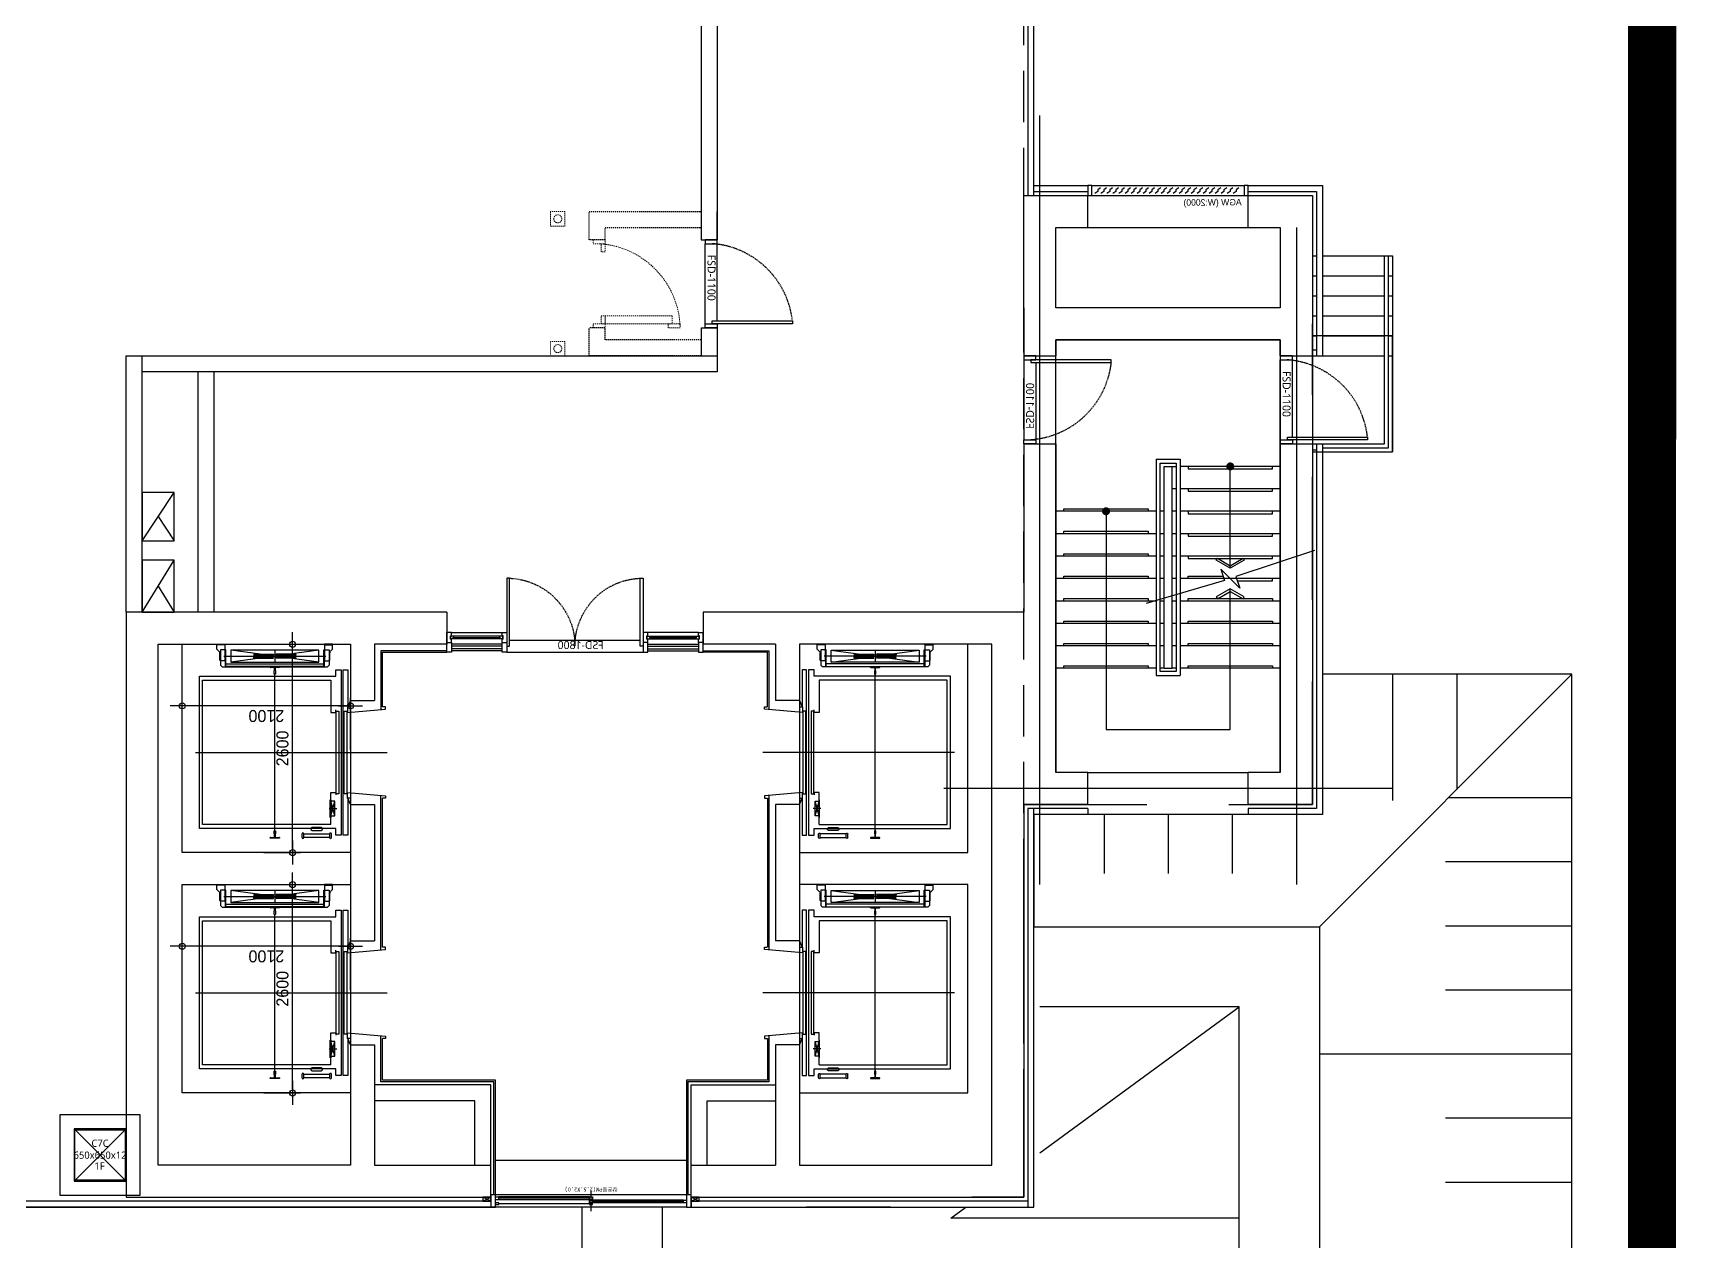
# Model space of a CAD drawing. Header units: millimetres. Extents: x -27104 to 125781, y -3376 to 46996.
# Drawn here: x 59924.4 to 60325.7, y 16978 to 17273.1 of the extents above; entities that cross this region are included whole.
import ezdxf
from ezdxf.enums import TextEntityAlignment as Align

# ---------------------------------------------------------------- set-up
doc = ezdxf.new("R2010")
doc.units = ezdxf.units.MM
doc.header["$LTSCALE"] = 100
doc.header["$MEASUREMENT"] = 0
doc.header["$PDSIZE"] = -10
for name, pattern in [('-HID', [2.5, 1.5, -1]), ('HID', [2.5, 1.5, -1]), ('HIDDEN2', [0.1875, 0.125, -0.0625])]:
    doc.linetypes.add(name, pattern=pattern)
doc.layers.get('0').update_dxf_attribs({"linetype": 'CONTINUOUS'})
doc.layers.get('Defpoints').update_dxf_attribs({"color": 171, "linetype": 'CONTINUOUS'})
doc.layers.add('#프레임 라인', color=189, linetype='CONTINUOUS', plot=False)
for name, color, linetype in [('000사면검토', 252, 'CONTINUOUS'), ('CON', 2, 'CONTINUOUS'), ('DOOR', 4, 'CONTINUOUS'), ('DOOR ELE', 253, 'CONTINUOUS'), ('DOOR(OPEN ELE)', 5, 'CONTINUOUS'), ('ELE9', 9, 'CONTINUOUS'), ('ELEV', 253, 'CONTINUOUS'), ('FIN(패널-200글라스울64k)', 4, 'CONTINUOUS'), ('FIN(패널-T150 방열)', 9, 'CONTINUOUS'), ('STAIR', 4, 'CONTINUOUS'), ('STAIR(ETC)', 8, 'CONTINUOUS'), ('STEEL', 5, 'CONTINUOUS'), ('SYM(STAIR)', 251, 'CONTINUOUS'), ('WIN', 4, 'CONTINUOUS'), ('WIN-ETC', 1, 'CONTINUOUS'), ('WIN-G', 252, 'CONTINUOUS'), ('WIN2', 5, 'CONTINUOUS'), ('계단-논슬립', 252, 'CONTINUOUS'), ('단열패널-방열문(저온공사분)', 251, 'CONTINUOUS')]:
    doc.layers.add(name, color=color, linetype=linetype)
doc.styles.add('CGS', font='cgse', dxfattribs={"bigfont": 'cgs'})
doc.styles.add('TE', font='malgun_0.ttf')
doc.styles.add('나눔바른고딕', font='NanumBarunGothic.ttf')
doc.styles.add('돋움체', font='')
doc.styles.get('돋움체').set_extended_font_data('DotumChe')
doc.dimstyles.new('NDIM 1200', dxfattribs={"dimscale": 75, "dimtxt": 3, "dimasz": 1, "dimexe": 2, "dimexo": 2, "dimgap": 1, "dimtad": 1, "dimdec": 0, "dimdsep": 46, "dimtxsty": 'CGS', "dimblk": 'DOT0', "dimcen": 1, "dimdle": 8, "dimclrd": 256, "dimclre": 256, "dimclrt": 256, "dimadec": 0, "dimazin": 0, "dimtfac": 1, "dimtdec": 0, "dimtix": 1, "dimtmove": 2, "dimatfit": 3, "dimldrblk": 'DOT0', "dimfxl": 1, "dimtolj": 1, "dimtzin": 0, "dimlwd": -1, "dimlwe": -1, "dimarcsym": 0})

# ---------------------------------------------------------------- blocks, each defined once
blk = doc.blocks.new('사면검토-20220706')
at = {"layer": '000사면검토', "linetype": 'Continuous'}
for p, q in [((5000, 6125), (5000, 4550)), ((5800, 6125), (5800, 4688)), ((7237, 4583), (5695, 4583)), ((1400, 4375), (1400, 3638)), ((2200, 4375), (2200, 3638)), ((3000, 4375), (3000, 3638)), ((3800, 4375), (3800, 3638)), ((7237, 3783), (5662, 3783)), ((7237, 2983), (5662, 2983)), ((7237, 2183), (5662, 2183)), ((7237, 1383), (4087, 1383)), ((7237, 583), (5662, 583)), ((7237, -217), (5662, -217)), ((-5113, -525), (-12613, -525)), ((3087, -665), (-513, -665))]:
    blk.add_line(p, q, dxfattribs=at)
for points in [[(8234, -8769), (8236, -5619), (7237, -5618), (7237, 6125), (4125, 6125), (4125, 4375), (525, 4375), (525, 2975), (4087, 2975), (4087, -8766), (8236, -8769)], [(4087, 2975), (7237, 6125)], [(-4113, -10265), (3087, -10265), (3087, 1975), (600, 1975)], [(600, 151), (3087, 1975)], [(-5113, -525), (-5113, -13017)], [(-4113, -525), (-4113, -10260)], [(-513, -665), (-322, -525)]]:
    blk.add_lwpolyline(points, dxfattribs=at)
blk = doc.blocks.new('*U431')
at = {"color": 0, "linetype": 'ByBlock'}
for p, q in [((325, 325), (-325, 325)), ((-325, 325), (-325, -325)), ((-313, 313), (313, 313)), ((-313, -313), (-313, 313)), ((313, 313), (313, -313)), ((325, -325), (325, 325)), ((-325, -325), (325, -325)), ((313, -313), (-313, -313))]:
    blk.add_line(p, q, dxfattribs=at)
at = {"layer": 'Defpoints'}
blk.add_point((0, 0), dxfattribs=at)
blk = doc.blocks.new('C7C-1F')
at = {"layer": '#프레임 라인', "ltscale": 0.1}
blk.add_lwpolyline([(-500, -500), (500, -500), (500, 500), (-500, 500)], close=True, dxfattribs=at)
at = {"layer": 'Defpoints', "ltscale": 10000}
for p, q in [((-325, -325), (325, 325)), ((325, -325), (-325, 325))]:
    blk.add_line(p, q, dxfattribs=at)
at = {"ltscale": 0.1}
blk.add_blockref('*U431', (0, 0), dxfattribs=at)
at = {"layer": 'Defpoints', "style": 'TE'}
for s, p in [('650x650x12', (0, -47)), ('C7C', (0, 102)), ('1F', (-6, -182))]:
    blk.add_text(s, height=90, dxfattribs=at).set_placement(p, align=Align.CENTER)
blk = doc.blocks.new('A$C113b3fc0')
at = {"layer": 'DOOR'}
for points in [[(750, 0), (750, 849), (785, 849), (785, 0)], [(2450, 0), (2450, 849), (2415, 849), (2415, 0)], [(785, 0), (750, 0)], [(2415, 0), (2450, 0)]]:
    blk.add_lwpolyline(points, dxfattribs=at)
at = {"layer": 'DOOR ELE', "ltscale": 0.05}
for points in [[(750, 924), (2450, 924)], [(785, 774), (2415, 774)]]:
    blk.add_lwpolyline(points, dxfattribs=at)
at = {"layer": 'DOOR(OPEN ELE)', "linetype": 'HID', "ltscale": 0.05}
for centre, start, end in [((750, 849), 272.3599, 0), ((2450, 849), 180, 267.6401)]:
    blk.add_arc(centre, 850, start, end, dxfattribs=at)
at = {"layer": 'Defpoints', "style": '나눔바른고딕'}
blk.add_text('FSD-1800', height=100, rotation=180, dxfattribs=at).set_placement((1958, 884))
at = {"color": 8}
for points in [[(0, 804), (0, 679), (750, 679), (750, 804)], [(3200, 804), (3200, 679), (2450, 679), (2450, 804)]]:
    blk.add_wipeout(points, dxfattribs=at).dxf.layer = 'WIN'
at = {"layer": 'WIN'}
for p, q in [((0, 804), (0, 679)), ((60, 679), (0, 679)), ((47, 760), (47, 720)), ((47, 760), (60, 760)), ((47, 720), (60, 720)), ((88, 755), (50, 755)), ((50, 755), (50, 725)), ((88, 725), (50, 725)), ((60, 804), (60, 760)), ((60, 720), (60, 679)), ((60, 679), (690, 679)), ((662, 755), (88, 755)), ((662, 725), (88, 725)), ((700, 755), (662, 755)), ((700, 725), (662, 725)), ((690, 804), (690, 760)), ((703, 760), (690, 760)), ((703, 720), (690, 720)), ((690, 720), (690, 679)), ((690, 679), (750, 679)), ((700, 755), (700, 725)), ((703, 760), (703, 720)), ((750, 679), (750, 804)), ((2450, 679), (2450, 804)), ((2510, 679), (2450, 679)), ((2497, 760), (2497, 720)), ((2497, 760), (2510, 760)), ((2497, 720), (2510, 720)), ((2500, 755), (2500, 725)), ((2500, 755), (2538, 755)), ((2500, 725), (2538, 725)), ((2510, 804), (2510, 760)), ((2510, 720), (2510, 679)), ((3140, 679), (2510, 679)), ((2538, 755), (3112, 755)), ((2538, 725), (3112, 725)), ((3112, 755), (3150, 755)), ((3112, 725), (3150, 725)), ((3140, 804), (3140, 760)), ((3153, 760), (3140, 760)), ((3153, 720), (3140, 720)), ((3140, 720), (3140, 679)), ((3140, 679), (3200, 679)), ((3150, 755), (3150, 725)), ((3153, 760), (3153, 720)), ((3200, 804), (3200, 679))]:
    blk.add_line(p, q, dxfattribs=at)
at = {"layer": 'WIN', "color": 8}
for p, q in [((88, 745), (82, 743)), ((82, 743), (82, 737)), ((88, 735), (82, 737)), ((84, 742), (84, 738)), ((84, 742), (666, 742)), ((84, 738), (666, 738)), ((88, 755), (88, 745)), ((88, 735), (88, 725)), ((662, 755), (662, 745)), ((662, 745), (668, 743)), ((662, 735), (668, 737)), ((662, 735), (662, 725)), ((666, 742), (666, 738)), ((668, 743), (668, 737)), ((2538, 745), (2532, 743)), ((2532, 743), (2532, 737)), ((2538, 735), (2532, 737)), ((3116, 742), (2534, 742)), ((2534, 742), (2534, 738)), ((3116, 738), (2534, 738)), ((2538, 755), (2538, 745)), ((2538, 735), (2538, 725)), ((3112, 755), (3112, 745)), ((3112, 745), (3118, 743)), ((3112, 735), (3118, 737)), ((3112, 735), (3112, 725)), ((3116, 742), (3116, 738)), ((3118, 743), (3118, 737))]:
    blk.add_line(p, q, dxfattribs=at)
for centre, start, end in [((88, 740), 19.4712, 90), ((88, 740), 270, 340.5288), ((662, 740), 90, 160.5288), ((662, 740), 199.4712, 270), ((2538, 740), 19.4712, 90), ((2538, 740), 270, 340.5288), ((3112, 740), 90, 160.5288), ((3112, 740), 199.4712, 270)]:
    blk.add_arc(centre, 6, start, end, dxfattribs=at)
at = {"ltscale": 0.1}
for points in [[(0, 804), (750, 804), (750, 924), (0, 924)], [(3200, 804), (2450, 804), (2450, 924), (3200, 924)]]:
    blk.add_wipeout(points, dxfattribs=at).dxf.layer = 'WIN-G'
at = {"layer": 'WIN', "ltscale": 0.1}
for points in [[(60, 924), (0, 924), (0, 804), (60, 804)], [(750, 924), (690, 924), (690, 804), (750, 804)], [(2450, 924), (2510, 924), (2510, 804), (2450, 804)], [(3140, 924), (3200, 924), (3200, 804), (3140, 804)]]:
    blk.add_lwpolyline(points, close=True, dxfattribs=at)
at = {"layer": 'WIN-G'}
for p, q in [((690, 906), (60, 906)), ((690, 882), (60, 882)), ((690, 846), (60, 846)), ((690, 822), (60, 822)), ((2510, 906), (3140, 906)), ((2510, 882), (3140, 882)), ((2510, 846), (3140, 846)), ((2510, 822), (3140, 822))]:
    blk.add_line(p, q, dxfattribs=at)
blk = doc.blocks.new('DOT0')
blk.add_line((-3, 0), (3, 0))
at = {"color": 6}
blk.add_circle((0, 0), 0.75, dxfattribs=at)
blk = doc.blocks.new('*D359')
at = {"layer": 'Defpoints', "ltscale": 0.4, "transparency": 16777216}
for p, q in [((150, 1516), (150, 1059)), ((2750, 1516), (2750, 1059)), ((200, 1159), (2700, 1159))]:
    blk.add_line(p, q, dxfattribs=at)
at = {"layer": 'Defpoints', "color": 0, "ltscale": 0.4, "transparency": 16777216}
for p in [(150, 1616), (2750, 1616), (2750, 1159)]:
    blk.add_point(p, dxfattribs=at)
at = {"layer": 'Defpoints', "ltscale": 0.4, "transparency": 16777216, "xscale": 50, "yscale": 50, "zscale": 50, "rotation": 180}
blk.add_blockref('DOT0', (150, 1159), dxfattribs=at)
at = {"layer": 'Defpoints', "ltscale": 0.4, "transparency": 16777216, "xscale": 50, "yscale": 50, "zscale": 50}
blk.add_blockref('DOT0', (2750, 1159), dxfattribs=at)
at = {"layer": 'Defpoints', "ltscale": 0.4, "transparency": 16777216, "insert": (1450, 1284), "char_height": 150, "attachment_point": 5, "style": 'CGS'}
blk.add_mtext('\\A1;2600', dxfattribs=at)
blk = doc.blocks.new('*D360')
at = {"layer": 'Defpoints', "ltscale": 0.4, "transparency": 16777216}
for p, q in [((1431, 2535), (2081, 2535)), ((1981, 485), (1981, 2485)), ((1431, 435), (2081, 435))]:
    blk.add_line(p, q, dxfattribs=at)
at = {"layer": 'Defpoints', "color": 0, "ltscale": 0.4, "transparency": 16777216}
for p in [(1331, 2535), (1981, 2535), (1331, 435)]:
    blk.add_point(p, dxfattribs=at)
at = {"layer": 'Defpoints', "ltscale": 0.4, "transparency": 16777216, "xscale": 50, "yscale": 50, "zscale": 50}
for p, rotation in [((1981, 2535), 90), ((1981, 435), 270)]:
    blk.add_blockref('DOT0', p, dxfattribs=dict(at, rotation=rotation))
at = {"layer": 'Defpoints', "ltscale": 0.4, "transparency": 16777216, "insert": (1856, 1485), "char_height": 150, "attachment_point": 5, "rotation": 90, "style": 'CGS'}
blk.add_mtext('\\A1;2100', dxfattribs=at)
blk = doc.blocks.new('A$C3a777027')
at = {"layer": 'WIN', "color": 8}
for p, q in [((100, 125), (0, 175)), ((0, 125), (100, 175)), ((2700, 125), (2600, 175)), ((2600, 125), (2700, 175))]:
    blk.add_line(p, q, dxfattribs=at)
for points in [[(0, 125), (100, 125), (100, 175), (0, 175)], [(2600, 125), (2700, 125), (2700, 175), (2600, 175)]]:
    blk.add_lwpolyline(points, close=True, dxfattribs=at)
at = {"layer": 'WIN', "ltscale": 0.1}
for points in [[(100, 50), (160, 50), (160, 205), (100, 205)], [(160, 142), (160, 177), (195, 177), (195, 142)], [(160, 82), (200, 82), (200, 102), (160, 102)], [(1330, 82), (1370, 82), (1370, 102), (1330, 102)], [(1333, 142), (1333, 177), (1368, 177), (1368, 142)], [(1333, 102), (1333, 137), (1368, 137), (1368, 102)], [(2505, 102), (2505, 137), (2540, 137), (2540, 102)], [(2540, 50), (2600, 50), (2600, 205), (2540, 205)]]:
    blk.add_lwpolyline(points, close=True, dxfattribs=at)
at = {"layer": 'WIN-ETC', "ltscale": 0.1}
blk.add_lwpolyline([(1350, 0), (1350, 255)], dxfattribs=at)
at = {"layer": 'WIN-G', "ltscale": 0.1}
for points in [[(1333, 177), (195, 177)], [(1333, 160), (195, 160)], [(1333, 142), (195, 142)], [(1330, 92), (200, 92)], [(2505, 137), (1368, 137)], [(2505, 120), (1368, 120)], [(2505, 102), (1368, 102)]]:
    blk.add_lwpolyline(points, dxfattribs=at)
at = {"layer": 'WIN2', "ltscale": 0.1}
for points in [[(2540, 205), (160, 205)], [(2540, 50), (160, 50)]]:
    blk.add_lwpolyline(points, dxfattribs=at)
at = {"layer": 'Defpoints', "style": '돋움체'}
blk.add_text('상온용PW(2.5.X2.0)', height=50, rotation=180, dxfattribs=at).set_placement((1352, 309), align=Align.BOTTOM_CENTER)
blk = doc.blocks.new('A$C3FCE25B5')
at = {"layer": 'STAIR'}
for p, q in [((1350, 1300), (1350, 3820)), ((1450, 1300), (1450, 3820)), ((2800, 3820), (1550, 3820)), ((1500, 3540), (1450, 3540)), ((2800, 3540), (1550, 3540)), ((1250, 3260), (0, 3260)), ((1350, 3260), (1300, 3260)), ((1500, 3260), (1450, 3260)), ((2800, 3260), (1550, 3260)), ((1250, 2980), (0, 2980)), ((1350, 2980), (1300, 2980)), ((1500, 2980), (1450, 2980)), ((2800, 2980), (1550, 2980)), ((1250, 2700), (0, 2700)), ((1350, 2700), (1300, 2700)), ((1500, 2700), (1450, 2700)), ((2800, 2700), (1550, 2700)), ((1250, 2420), (0, 2420)), ((1350, 2420), (1300, 2420)), ((1500, 2420), (1450, 2420)), ((2800, 2420), (1550, 2420)), ((1250, 2140), (0, 2140)), ((1350, 2140), (1300, 2140)), ((1500, 2140), (1450, 2140)), ((2800, 2140), (1550, 2140)), ((1250, 1860), (0, 1860)), ((1350, 1860), (1300, 1860)), ((1500, 1860), (1450, 1860)), ((2800, 1860), (1550, 1860)), ((1250, 1580), (0, 1580)), ((1350, 1580), (1300, 1580)), ((1500, 1580), (1450, 1580)), ((2800, 1580), (1550, 1580)), ((1250, 1300), (0, 1300)), ((1350, 1300), (1300, 1300)), ((1500, 1300), (1450, 1300)), ((2800, 1300), (1550, 1300))]:
    blk.add_line(p, q, dxfattribs=at)
for points in [[(1350, 3820), (1500, 3820)], [(1350, 1300), (1450, 1300)]]:
    blk.add_lwpolyline(points, dxfattribs=at)
at = {"layer": 'STAIR(ETC)'}
for p, q in [((1250, 3910), (1250, 1210)), ((1300, 3860), (1500, 3860)), ((1500, 1260), (1300, 1260)), ((1250, 1210), (1550, 1210))]:
    blk.add_line(p, q, dxfattribs=at)
for points in [[(1250, 3910), (1550, 3910), (1550, 1210)], [(1300, 1260), (1300, 3860)], [(1500, 3860), (1500, 1260)]]:
    blk.add_lwpolyline(points, dxfattribs=at)
at = {"layer": 'SYM(STAIR)', "const_width": 50}
for points in [[(2200, 3820, 1), (2150, 3820, 1)], [(650, 3260, 1), (600, 3260, 1)]]:
    blk.add_lwpolyline(points, format="xyb", close=True, dxfattribs=at)
at = {"layer": 'SYM(STAIR)'}
for points in [[(2175, 2548), (2175, 3820)], [(625, 3260), (625, 535), (2175, 535), (2175, 2292)], [(3225, 2769), (2246, 2444), (2293, 2301), (2057, 2539), (2104, 2396), (1125, 2110)]]:
    blk.add_lwpolyline(points, dxfattribs=at)
for points in [[(2000, 2649), (2014, 2674), (2175, 2581), (2336, 2674), (2350, 2649), (2175, 2548)], [(2000, 2191), (2014, 2166), (2175, 2259), (2336, 2166), (2350, 2191), (2175, 2292)]]:
    blk.add_lwpolyline(points, close=True, dxfattribs=at)
at = {"layer": '계단-논슬립'}
for points in [[(1650, 3820), (1650, 3790), (2700, 3790), (2700, 3820)], [(1650, 3540), (1650, 3510), (2700, 3510), (2700, 3540)], [(100, 3260), (100, 3290), (1150, 3290), (1150, 3260)], [(1650, 3260), (1650, 3230), (2700, 3230), (2700, 3260)], [(100, 2980), (100, 3010), (1150, 3010), (1150, 2980)], [(1650, 2980), (1650, 2950), (2700, 2950), (2700, 2980)], [(100, 2700), (100, 2730), (1150, 2730), (1150, 2700)], [(1650, 2700), (1650, 2670), (2700, 2670), (2700, 2700)], [(100, 2420), (100, 2450), (1150, 2450), (1150, 2420)], [(1650, 2420), (1650, 2450), (2086, 2450)], [(2264, 2390), (2700, 2390), (2700, 2420)], [(100, 2140), (100, 2170), (1150, 2170), (1150, 2140)], [(1650, 2140), (1650, 2170), (2700, 2170), (2700, 2140)], [(100, 1860), (100, 1890), (1150, 1890), (1150, 1860)], [(1650, 1860), (1650, 1890), (2700, 1890), (2700, 1860)], [(100, 1580), (100, 1610), (1150, 1610), (1150, 1580)], [(1650, 1580), (1650, 1610), (2700, 1610), (2700, 1580)], [(100, 1300), (100, 1330), (1150, 1330), (1150, 1300)], [(1650, 1300), (1650, 1330), (2700, 1330), (2700, 1300)]]:
    blk.add_lwpolyline(points, dxfattribs=at)
blk = doc.blocks.new('A$C48EA7C17')
at = {"layer": 'DOOR'}
for points in [[(965, 1088), (1000, 1088), (1000, 88), (965, 88)], [(-50, 0), (0, 0), (0, 150), (-50, 150)], [(1050, 0), (1000, 0), (1000, 150), (1050, 150)]]:
    blk.add_lwpolyline(points, close=True, dxfattribs=at)
at = {"layer": 'DOOR ELE', "ltscale": 0.1}
for points in [[(965, 150), (0, 150)], [(1000, 0), (0, 0)]]:
    blk.add_lwpolyline(points, dxfattribs=at)
at = {"layer": 'DOOR(OPEN ELE)', "linetype": 'HID', "ltscale": 0.05}
blk.add_arc((1084, 7), 1087, 96.2785, 175.7623, dxfattribs=at)
at = {"layer": 'Defpoints', "style": '나눔바른고딕'}
blk.add_text('FSD-1100', height=100, dxfattribs=at).set_placement((139, 28))
blk = doc.blocks.new('A$C236D454C')
at = {"layer": 'FIN(패널-200글라스울64k)', "ltscale": 1000}
for points in [[(0, 1112), (350, 1112)], [(350, 1112), (350, 912)], [(1450, 1112), (1450, 912)], [(1450, 1112), (1800, 1112)], [(350, 912), (0, 912)], [(1450, 912), (1800, 912)]]:
    blk.add_lwpolyline(points, dxfattribs=at)
at = {"layer": 'FIN(패널-T150 방열)', "linetype": '-HID', "ltscale": 0.1}
for points in [[(350, 2512), (0, 2512), (0, 1112)], [(350, 2312), (350, 2512)], [(1800, 1112), (1800, 2512), (1450, 2512)], [(1450, 2312), (1450, 2512)], [(350, 2312), (200, 2312), (200, 1112)], [(1600, 1112), (1600, 2312), (1450, 2312)]]:
    blk.add_lwpolyline(points, dxfattribs=at)
at = {"layer": 'STEEL', "linetype": '-HID', "lineweight": 0, "ltscale": 0.1}
for p, q in [((0, 2992), (180, 2992)), ((0, 2812), (0, 2992)), ((180, 2992), (180, 2812)), ((1620, 2992), (1800, 2992)), ((1620, 2812), (1620, 2992)), ((1800, 2992), (1800, 2812)), ((180, 2812), (0, 2812)), ((1800, 2812), (1620, 2812))]:
    blk.add_line(p, q, dxfattribs=at)
for centre in [(90, 2902), (1710, 2902)]:
    blk.add_circle(centre, 50, dxfattribs=at)
at = {"layer": '단열패널-방열문(저온공사분)', "linetype": '-HID', "lineweight": 0, "ltscale": 0.1}
for points in [[(350, 2462), (400, 2462), (400, 2312), (350, 2312)], [(1450, 2462), (1400, 2462), (1400, 2312), (1450, 2312)], [(500, 2312), (500, 2362), (400, 2362), (400, 2312)], [(1400, 2312), (1400, 2362), (1300, 2362), (1300, 2312)], [(1300, 1475), (1400, 1475), (1400, 2312), (1300, 2312)], [(1450, 1375), (1450, 1525), (1400, 1525), (1400, 1375)]]:
    blk.add_lwpolyline(points, close=True, dxfattribs=at)
blk.add_arc((1474, 2451), 1076, 184.0279, 268.0719, dxfattribs=at)
at = {"ltscale": 0.1, "xscale": -1, "rotation": 180}
blk.add_blockref('A$C48EA7C17', (400, 1062), dxfattribs=at)
blk = doc.blocks.new('FDKGLMFGKFGHFGH')
at = {"layer": 'WIN'}
for points in [[(36447933, 599859), (36447983, 599859), (36447983, 599734), (36447933, 599734)], [(36449883, 599859), (36449933, 599859), (36449933, 599734), (36449883, 599734)]]:
    blk.add_lwpolyline(points, close=True, dxfattribs=at)
at = {"layer": 'WIN-G'}
for points in [[(36448051, 599831), (36448086, 599805), (36448086, 599785), (36448121, 599760)], [(36448126, 599831), (36448161, 599805), (36448161, 599785), (36448196, 599760)], [(36448201, 599831), (36448236, 599805), (36448236, 599785), (36448271, 599760)], [(36448276, 599831), (36448311, 599805), (36448311, 599785), (36448346, 599760)], [(36448351, 599831), (36448386, 599805), (36448386, 599785), (36448421, 599760)], [(36448426, 599831), (36448461, 599805), (36448461, 599785), (36448496, 599760)], [(36448501, 599831), (36448536, 599805), (36448536, 599785), (36448571, 599760)], [(36448576, 599831), (36448611, 599805), (36448611, 599785), (36448646, 599760)], [(36448651, 599831), (36448686, 599805), (36448686, 599785), (36448721, 599760)], [(36448726, 599831), (36448761, 599805), (36448761, 599785), (36448796, 599760)], [(36448801, 599831), (36448836, 599805), (36448836, 599785), (36448871, 599760)], [(36448876, 599831), (36448911, 599805), (36448911, 599785), (36448946, 599760)], [(36448951, 599831), (36448986, 599805), (36448986, 599785), (36449021, 599760)], [(36449026, 599831), (36449061, 599805), (36449061, 599785), (36449096, 599760)], [(36449101, 599831), (36449136, 599805), (36449136, 599785), (36449171, 599760)], [(36449176, 599831), (36449211, 599805), (36449211, 599785), (36449246, 599760)], [(36449251, 599831), (36449286, 599805), (36449286, 599785), (36449321, 599760)], [(36449326, 599831), (36449361, 599805), (36449361, 599785), (36449396, 599760)], [(36449401, 599831), (36449436, 599805), (36449436, 599785), (36449471, 599760)], [(36449476, 599831), (36449511, 599805), (36449511, 599785), (36449546, 599760)], [(36449551, 599831), (36449586, 599805), (36449586, 599785), (36449621, 599760)], [(36449626, 599831), (36449661, 599805), (36449661, 599785), (36449696, 599760)], [(36449701, 599831), (36449736, 599805), (36449736, 599785), (36449771, 599760)], [(36449776, 599831), (36449811, 599805), (36449811, 599785), (36449846, 599760)]]:
    blk.add_lwpolyline(points, dxfattribs=at)
at = {"layer": 'WIN2'}
for p, q in [((36449883, 599859), (36447983, 599859)), ((36449883, 599734), (36447983, 599734))]:
    blk.add_line(p, q, dxfattribs=at)
at = {"layer": 'Defpoints', "style": 'CGS'}
blk.add_text('AGW (W:2000)', height=80, rotation=359.6383, dxfattribs=at).set_placement((36448016, 599613))
blk = doc.blocks.new('A$C5d30824a')
at = {"layer": 'CON', "ltscale": 0.1}
for p, q in [((750, 435.4), (750, 135.4)), ((2050, 435.4), (2050, 135.4))]:
    blk.add_line(p, q, dxfattribs=at)
at = {"layer": 'Defpoints', "ltscale": 0.1}
blk.add_lwpolyline([(2750, 435.4), (150, 435.4), (150, 2535.4), (2750, 2535.4)], close=True, dxfattribs=at)
at = {"layer": 'ELEV'}
for p, q in [((450, 620.4), (450, 2320.4)), ((450, 2320.4), (2350, 2320.4)), ((500, 680.4), (500, 2280.4)), ((500, 2280.4), (2300, 2280.4)), ((1400, 2370.4), (1400, -20)), ((2300, 2280.4), (2300, 680.4)), ((2350, 2320.4), (2350, 620.4)), ((2488, 2057.4), (2468, 2037.4)), ((2679, 2057.4), (2488, 2057.4)), ((2545, 2057.4), (2550, 2065.4)), ((2545, 2057.4), (2545, 2057.4)), ((2545, 2002.4), (2545, 2057.4)), ((2550, 2065.4), (2642.2, 2065.4)), ((2655.7, 2070.7), (2663, 2077.4)), ((2663, 2077.4), (2690, 2102.4)), ((2679, 1992.4), (2679, 2057.4)), ((2690, 2102.4), (2750, 2102.4)), ((2755, 2072.4), (2739, 2072.4)), ((2744, 2002.4), (2744, 2102.4)), ((2750, 2102.4), (2750, 2002.4)), ((2468, 2037.4), (2468, 723.4)), ((2679, 1998.4), (2468, 1998.4)), ((2468, 1992.4), (2679, 1992.4)), ((2474, 768.4), (2474, 1992.4)), ((2505, 1992.4), (2505, 768.4)), ((2678, 830.4), (2528, 1930.4)), ((2678, 1930.4), (2528, 1930.4)), ((2528, 1930.4), (2528, 830.4)), ((2528, 830.4), (2678, 1930.4)), ((2675.4, 2002.4), (2545, 2002.4)), ((2603, 2016.4), (2603, 744.4)), ((2750, 2002.4), (2675.4, 2002.4)), ((2678, 830.4), (2678, 1930.4)), ((2755, 2037.4), (2739, 2037.4)), ((2578, 1642.9), (2578, 1397.9)), ((2578, 1642.9), (2581.5, 1642.9)), ((2578, 1642.9), (2581.5, 1642.9)), ((2578, 1642.9), (2581.5, 1642.9)), ((2578, 1642.9), (2581.5, 1642.9)), ((2581.5, 1642.9), (2581.5, 1397.9)), ((2581.5, 1642.9), (2582, 1639.9)), ((2581.5, 1642.9), (2582, 1639.9)), ((2624.5, 1642.9), (2624, 1639.9)), ((2624.5, 1642.9), (2624, 1639.9)), ((2628, 1642.9), (2624.5, 1642.9)), ((2628, 1642.9), (2624.5, 1642.9)), ((2624.5, 1642.9), (2624.5, 1397.9)), ((2628, 1642.9), (2624.5, 1642.9)), ((2628, 1642.9), (2624.5, 1642.9)), ((2628, 1642.9), (2628, 1397.9)), ((332, 1323.4), (332, 1437.4)), ((332, 1437.4), (337.2, 1437.4)), ((2462.8, 1437.4), (2468, 1437.4)), ((2468, 1437.4), (2468, 1323.4)), ((2588, 1640.4), (2591, 1640.4)), ((2588, 1640.4), (2591, 1640.4)), ((2588, 1640.4), (2588, 1400.4)), ((2588, 1640.4), (2594, 1640.4)), ((2588, 1640.4), (2594, 1640.4)), ((2594, 1640.4), (2594, 1400.4)), ((2600, 1640.4), (2600, 1400.4)), ((2606, 1640.4), (2600, 1640.4)), ((2606, 1640.4), (2600, 1640.4)), ((2606, 1640.4), (2603, 1640.4)), ((2606, 1640.4), (2603, 1640.4)), ((2606, 1640.4), (2606, 1400.4)), ((2618, 1640.4), (2612, 1640.4)), ((2612, 1640.4), (2612, 1400.4)), ((2612, 1640.4), (2612, 1400.4)), ((2618, 1640.4), (2615, 1640.4)), ((2618, 1640.4), (2618, 1400.4)), ((337.2, 1323.4), (332, 1323.4)), ((340.2, 1434.6), (342.7, 1389.9)), ((342.7, 1371), (340.2, 1326.3)), ((347.7, 1385.2), (379.8, 1385.2)), ((379.8, 1375.7), (347.7, 1375.7)), ((383, 1388.4), (383, 1388.4)), ((383, 1388.4), (420, 1388.4)), ((420, 1372.4), (383, 1372.4)), ((383, 1372.4), (383, 1372.4)), ((390.9, 1380.4), (2379.7, 1380.4)), ((420, 1388.4), (421, 1387.4)), ((421, 1373.4), (420, 1372.4)), ((421, 1387.4), (421, 1373.4)), ((2379, 1387.4), (2380, 1388.4)), ((2379, 1373.4), (2379, 1387.4)), ((2380, 1372.4), (2379, 1373.4)), ((2380, 1388.4), (2417, 1388.4)), ((2417, 1372.4), (2380, 1372.4)), ((2417, 1388.4), (2417, 1388.4)), ((2417, 1372.4), (2417, 1372.4)), ((2420.3, 1385.2), (2452.3, 1385.2)), ((2452.3, 1375.7), (2420.3, 1375.7)), ((2457.3, 1389.9), (2459.8, 1434.6)), ((2459.8, 1326.3), (2457.3, 1371)), ((2468, 1323.4), (2462.8, 1323.4)), ((2678.3, 1380.4), (2527.7, 1380.4)), ((2578, 1397.9), (2581.5, 1397.9)), ((2578, 1397.9), (2581.5, 1397.9)), ((2578, 1117.3), (2578, 1362.3)), ((2578, 1362.3), (2581.5, 1362.3)), ((2578, 1362.3), (2581.5, 1362.3)), ((2581.5, 1397.9), (2582, 1401)), ((2581.5, 1117.3), (2581.5, 1362.3)), ((2581.5, 1362.3), (2582, 1359.2)), ((2588, 1400.4), (2594, 1400.4)), ((2588, 1400.4), (2594, 1400.4)), ((2588, 1359.8), (2594, 1359.8)), ((2588, 1359.8), (2594, 1359.8)), ((2588, 1119.8), (2588, 1359.8)), ((2594, 1119.8), (2594, 1359.8)), ((2606, 1400.4), (2600, 1400.4)), ((2600, 1119.8), (2600, 1359.8)), ((2606, 1359.8), (2600, 1359.8)), ((2606, 1119.8), (2606, 1359.8)), ((2618, 1400.4), (2612, 1400.4)), ((2618, 1359.8), (2612, 1359.8)), ((2612, 1119.8), (2612, 1359.8)), ((2612, 1119.8), (2612, 1359.8)), ((2618, 1119.8), (2618, 1359.8)), ((2624.5, 1397.9), (2624, 1401)), ((2624.5, 1362.3), (2624, 1359.2)), ((2628, 1397.9), (2624.5, 1397.9)), ((2628, 1397.9), (2624.5, 1397.9)), ((2624.5, 1117.3), (2624.5, 1362.3)), ((2628, 1362.3), (2624.5, 1362.3)), ((2628, 1362.3), (2624.5, 1362.3)), ((2628, 1117.3), (2628, 1362.3)), ((337.5, 1040.6), (382.5, 1040.6)), ((2578, 1117.3), (2581.5, 1117.3)), ((2578, 1117.3), (2581.5, 1117.3)), ((2578, 1117.3), (2581.5, 1117.3)), ((2578, 1117.3), (2581.5, 1117.3)), ((2581.5, 1117.3), (2582, 1120.3)), ((2581.5, 1117.3), (2582, 1120.3)), ((2588, 1119.8), (2591, 1119.8)), ((2588, 1119.8), (2591, 1119.8)), ((2588, 1119.8), (2594, 1119.8)), ((2588, 1119.8), (2594, 1119.8)), ((2606, 1119.8), (2600, 1119.8)), ((2606, 1119.8), (2600, 1119.8)), ((2606, 1119.8), (2603, 1119.8)), ((2606, 1119.8), (2603, 1119.8)), ((2618, 1119.8), (2612, 1119.8)), ((2618, 1119.8), (2615, 1119.8)), ((2624.5, 1117.3), (2624, 1120.3)), ((2624.5, 1117.3), (2624, 1120.3)), ((2628, 1117.3), (2624.5, 1117.3)), ((2628, 1117.3), (2624.5, 1117.3)), ((2628, 1117.3), (2624.5, 1117.3)), ((2628, 1117.3), (2624.5, 1117.3)), ((337.5, 694.9), (337.5, 1019.9)), ((337.5, 1019.9), (382.5, 1019.9)), ((337.5, 1019.9), (337.5, 1017.9)), ((382.5, 1019.9), (382.5, 694.9)), ((382.5, 1019.9), (382.5, 1017.9)), ((382.5, 1019.9), (382.5, 1017.9)), ((427.5, 914.6), (427.5, 800.3)), ((461.8, 800.3), (461.8, 914.6)), ((2528, 830.4), (2678, 830.4)), ((337.5, 694.9), (337.5, 696.9)), ((337.5, 694.9), (382.5, 694.9)), ((337.5, 674.2), (382.5, 674.2)), ((368, 550.4), (368, 620.4)), ((368, 620.4), (450, 620.4)), ((382.5, 694.9), (382.5, 696.9)), ((382.5, 694.9), (382.5, 696.9)), ((500, 680.4), (900, 680.4)), ((590, 687.6), (810, 687.6)), ((590, 680.4), (590, 687.6)), ((810, 680.4), (590, 680.4)), ((610, 630.4), (790, 680.4)), ((610, 680.4), (790, 630.4)), ((790, 680.4), (610, 680.4)), ((610, 680.4), (610, 630.4)), ((610, 630.4), (790, 630.4)), ((700, 703.6), (700, 607.3)), ((790, 630.4), (790, 680.4)), ((810, 687.6), (810, 680.4)), ((900, 620.4), (870, 620.4)), ((885, 615.4), (1915, 615.4)), ((885, 580.4), (885, 615.4)), ((900, 680.4), (900, 620.4)), ((2300, 680.4), (1900, 680.4)), ((1900, 680.4), (1900, 620.4)), ((1900, 620.4), (1930, 620.4)), ((1915, 615.4), (1915, 580.4)), ((2350, 620.4), (2432, 620.4)), ((2432, 620.4), (2432, 550.4)), ((2468, 768.4), (2679, 768.4)), ((2679, 762.4), (2468, 762.4)), ((2488, 703.4), (2468, 723.4)), ((2679, 703.4), (2488, 703.4)), ((2675.4, 758.4), (2545, 758.4)), ((2545, 758.4), (2545, 703.4)), ((2545, 703.4), (2545, 703.4)), ((2545, 703.4), (2550, 695.4)), ((2550, 695.4), (2642.2, 695.4)), ((2655.7, 690.1), (2663, 683.4)), ((2663, 683.4), (2690, 658.4)), ((2750, 758.4), (2675.4, 758.4)), ((2679, 768.4), (2679, 703.4)), ((2690, 658.4), (2750, 658.4)), ((2755, 723.4), (2739, 723.4)), ((2755, 688.4), (2739, 688.4)), ((2744, 758.4), (2744, 658.4)), ((2750, 658.4), (2750, 758.4)), ((2432, 550.4), (368, 550.4)), ((368, 470.4), (368, 525.4)), ((368, 525.4), (2432, 525.4)), ((830, 470.4), (368, 470.4)), ((750, 435.4), (830, 470.4)), ((1915, 580.4), (885, 580.4)), ((885, 515.4), (1915, 515.4)), ((885, 480.4), (885, 515.4)), ((1915, 480.4), (885, 480.4)), ((1915, 515.4), (1915, 480.4)), ((2432, 470.4), (1970, 470.4)), ((2050, 435.4), (1970, 470.4)), ((2432, 525.4), (2432, 470.4))]:
    blk.add_line(p, q, dxfattribs=at)
for centre, radius, start, end in [((2642.2, 2085.4), 20, 270, 312.76883), ((337.2, 1434.4), 3, 3.2861, 90), ((2462.8, 1434.4), 3, 90, 176.7139), ((2585, 1640.4), 3, 190.23668, 0), ((2585, 1640.4), 3, 190.23668, 0), ((2597, 1640.4), 3, 180, 0), ((2597, 1640.4), 3, 180, 0), ((2609, 1640.4), 3, 180, 0), ((2609, 1640.4), 3, 180, 0), ((2621, 1640.4), 3, 180, 349.76332), ((2621, 1640.4), 3, 180, 349.76332), ((337.2, 1326.4), 3, 270, 356.7139), ((347.7, 1390.2), 5, 183.2861, 270), ((347.7, 1370.7), 5, 90, 176.7139), ((379.8, 1388.4), 3.25, 270, 0), ((379.8, 1372.4), 3.25, 0, 90), ((2420.3, 1388.4), 3.25, 180, 270), ((2420.3, 1372.4), 3.25, 90, 180), ((2452.3, 1390.2), 5, 270, 356.7139), ((2452.3, 1370.7), 5, 3.2861, 90), ((2462.8, 1326.4), 3, 183.2861, 270), ((2585, 1400.4), 3, 0, 169.76332), ((2585, 1359.8), 3, 190.23668, 0), ((2597, 1400.4), 3, 0, 180), ((2597, 1359.8), 3, 180, 0), ((2609, 1400.4), 3, 0, 180), ((2609, 1359.8), 3, 180, 0), ((2621, 1400.4), 3, 10.23668, 180), ((2621, 1359.8), 3, 180, 349.76332), ((337.5, 1029.3), 11.3, 90, 270), ((382.5, 1029.3), 11.3, 270, 90), ((2585, 1119.8), 3, 0, 169.76332), ((2585, 1119.8), 3, 0, 169.76332), ((2597, 1119.8), 3, 0, 180), ((2597, 1119.8), 3, 0, 180), ((2609, 1119.8), 3, 0, 180), ((2609, 1119.8), 3, 0, 180), ((2621, 1119.8), 3, 10.23668, 180), ((2621, 1119.8), 3, 10.23668, 180), ((444.7, 914.6), 17.1, 0, 180), ((337.5, 685.6), 11.3, 90, 270), ((382.5, 685.6), 11.3, 270, 90), ((444.7, 800.3), 17.1, 180, 0), ((2642.2, 675.4), 20, 47.23117, 90)]:
    blk.add_arc(centre, radius, start, end, dxfattribs=at)
at = {"layer": 'STEEL', "ltscale": 5}
for p, q in [((830, 435.4), (830, 474.4)), ((830, 474.4), (900, 474.4)), ((900, 474.4), (860, -1.6)), ((1970, 474.4), (1900, 474.4)), ((1900, 474.4), (1940, -1.6)), ((1970, 435.4), (1970, 474.4)), ((830, -1.6), (830, 35.4)), ((1970, -1.6), (1970, 35.4)), ((860, -1.6), (830, -1.6)), ((1940, -1.6), (1970, -1.6))]:
    blk.add_line(p, q, dxfattribs=at)
at = {"layer": 'Defpoints', "ltscale": 0.4}
dim = blk.add_linear_dim(base=(1980.7, 2535.4), p1=(1330.7, 435.4), p2=(1330.7, 2535.4), angle=90, dimstyle='NDIM 1200', override={"dimscale": 50, "dimclrd": 256, "dimclre": 256, "dimclrt": 256}, dxfattribs=at)
dim.commit()
dim.dimension.update_dxf_attribs({"geometry": '*D360', "text_midpoint": (1855.7, 1485.4)})
dim = blk.add_linear_dim(base=(2750, 1158.8), p1=(150, 1616), p2=(2750, 1616), dimstyle='NDIM 1200', override={"dimscale": 50, "dimclrd": 256, "dimclre": 256, "dimclrt": 256}, dxfattribs=at)
dim.commit()
dim.dimension.update_dxf_attribs({"geometry": '*D359', "text_midpoint": (1450, 1283.8)})
blk = doc.blocks.new('ggtyu')
at = {"layer": 'ELE9', "color": 253, "ltscale": 0.1}
for p, q in [((59980.71, 17228.88), (59980.71, 17389.31)), ((60043.32, 17389.31), (60043.32, 17228.88)), ((59761.6, 17312.87), (59769.42, 17324.61)), ((59765.51, 17318.74), (59769.42, 17312.87)), ((59761.6, 17295.4), (59769.42, 17308.12)), ((59765.51, 17301.76), (59769.42, 17295.4)), ((59765.51, 17287.57), (59812.46, 17287.57)), ((59812.46, 17287.57), (59812.46, 17273.88)), ((59818.33, 17287.57), (59818.33, 17273.88)), ((59916.15, 17287.57), (59916.15, 17273.88)), ((59968.98, 17287.57), (59922.02, 17287.57)), ((59922.02, 17287.57), (59922.02, 17273.88)), ((60066.79, 17252.36), (59957.24, 17252.36)), ((59818.33, 17189.76), (59818.33, 17160.41)), ((59757.69, 17169.21), (59757.69, 17152.58)), ((59818.33, 17160.41), (59846.7, 17160.41)), ((59895.61, 17160.41), (59916.15, 17160.41))]:
    blk.add_line(p, q, dxfattribs=at)
at = {"layer": 'ELE9', "color": 253, "ltscale": 1000}
for p, q in [((59992.45, 17256.27), (59984.63, 17256.27)), ((60039.4, 17256.27), (60031.58, 17256.27))]:
    blk.add_line(p, q, dxfattribs=at)
at = {"layer": 'ELE9', "color": 253, "linetype": 'Continuous'}
blk.add_line((59944.24, 17150.14), (59923.7, 17150.14), dxfattribs=at)
at = {"layer": 'ELE9', "color": 253, "linetype": 'HIDDEN2'}
blk.add_lwpolyline([(59895.61, 17152.58), (59976.8, 17152.58), (59976.8, 19225.37)], dxfattribs=at)
at = {"layer": 'ELE9', "color": 253, "ltscale": 0.1}
for points in [[(59977.78, 18832.14), (59977.78, 17397.13)], [(59979.25, 17397.13), (59979.25, 18832.14)], [(59898.06, 18601.28), (59898.06, 17386.37)], [(59901.97, 18601.28), (59901.97, 17386.37)], [(59980.71, 17389.31), (59980.71, 17416.7)], [(59976.8, 17369.74), (59976.8, 17397.13), (59992.45, 17397.13)], [(59979.25, 17399.58), (59992.45, 17399.58)], [(59979.25, 17398.11), (59992.45, 17398.11)], [(59992.45, 17389.31), (59992.45, 17397.13)], [(60026.69, 17397.13), (60047.23, 17397.13), (60047.23, 17358)], [(60031.58, 17399.58), (60049.68, 17399.58), (60049.68, 17358)], [(60031.58, 17398.11), (60048.21, 17398.11), (60048.21, 17358)], [(60031.58, 17389.31), (60031.58, 17397.13)], [(59984.63, 17369.74), (59984.63, 17389.31), (59992.45, 17389.31)], [(59992.45, 17389.31), (60031.58, 17389.31)], [(60031.58, 17389.31), (60039.4, 17389.31)], [(60039.4, 17389.31), (60039.4, 17369.74)], [(60047.23, 17382.46), (60048.21, 17382.46)], [(60049.68, 17382.46), (60066.79, 17382.46)], [(60049.68, 17335.51), (60065.82, 17335.51), (60065.82, 17382.46)], [(60049.68, 17336.48), (60064.84, 17336.48), (60064.84, 17382.46)], [(60066.79, 17382.46), (60066.79, 17334.53)], [(60047.23, 17377.57), (60048.21, 17377.57)], [(60049.68, 17377.57), (60064.84, 17377.57)], [(60065.82, 17377.57), (60066.79, 17377.57)], [(60047.23, 17372.68), (60048.21, 17372.68)], [(60049.68, 17372.68), (60064.84, 17372.68)], [(60065.82, 17372.68), (60066.79, 17372.68)], [(60047.23, 17367.79), (60048.21, 17367.79)], [(60049.68, 17367.79), (60064.84, 17367.79)], [(60065.82, 17367.79), (60066.79, 17367.79)], [(60047.23, 17362.9), (60048.21, 17362.9)], [(60047.23, 17334.53), (60066.79, 17334.53), (60066.79, 17362.9), (60047.23, 17362.9)], [(60049.68, 17362.9), (60064.84, 17362.9)], [(60065.82, 17362.9), (60066.79, 17362.9)], [(59757.69, 17295.4), (59757.69, 17358)], [(59757.69, 17358), (59901.97, 17358), (59901.97, 17354.09), (59761.6, 17354.09)], [(59761.6, 17295.4), (59761.6, 17358)], [(59976.8, 17358), (59984.63, 17358)], [(60039.4, 17358), (60047.23, 17358)], [(60047.23, 17359.47), (60048.21, 17359.47)], [(60047.23, 17358), (60049.68, 17358)], [(60047.23, 17358), (60047.23, 17336.48)], [(60047.23, 17358), (60064.84, 17358)], [(60065.82, 17358), (60066.79, 17358)], [(59775.29, 17295.4), (59775.29, 17354.09)], [(59779.21, 17295.4), (59779.21, 17354.09)], [(59976.8, 17336.48), (59984.63, 17336.48)], [(60048.21, 17336.48), (60048.21, 17247.47), (60031.58, 17247.47)], [(60049.68, 17336.48), (60049.68, 17246), (60031.58, 17246)], [(60047.23, 17336.48), (60047.23, 17248.45), (60031.58, 17248.45)], [(60039.4, 17336.48), (60047.23, 17336.48)], [(60047.23, 17336.48), (60049.68, 17336.48)], [(60047.23, 17335.02), (60048.21, 17335.02)], [(60047.23, 17334.53), (60048.21, 17334.53)], [(60049.68, 17334.53), (60066.79, 17334.53)], [(59812.46, 17160.41), (59765.51, 17160.41), (59765.51, 17287.57)], [(59922.02, 17160.41), (59968.98, 17160.41), (59968.98, 17287.57)], [(59992.45, 17248.45), (59992.45, 17256.27)], [(59992.45, 17256.27), (60031.58, 17256.27)], [(60031.58, 17248.45), (60031.58, 17256.27)], [(59812.46, 17248.45), (59812.46, 17215.19)], [(59818.33, 17248.45), (59818.33, 17215.19)], [(59819.9, 17212.94), (59819.9, 17250.69)], [(59820.29, 17213.62), (59820.29, 17250.01)], [(59914.2, 17250.01), (59914.2, 17213.62)], [(59914.59, 17250.69), (59914.59, 17212.94)], [(59916.15, 17248.45), (59916.15, 17215.19)], [(59922.02, 17248.45), (59922.02, 17215.19)], [(59992.45, 17248.45), (59976.8, 17248.45), (59976.8, 17152.58), (59964.08, 17152.58)], [(59977.78, 17247.47), (59977.78, 17150.14)], [(59992.45, 17247.47), (59977.78, 17247.47)], [(59979.25, 17150.14), (59979.25, 17247.47)], [(59992.45, 17246), (59979.25, 17246)], [(59992.45, 17247.47), (59992.45, 17246)], [(60031.58, 17247.47), (60031.58, 17246)], [(59812.46, 17189.76), (59812.46, 17160.41)], [(59847.48, 17153.17), (59847.48, 17180.76), (59819.9, 17180.76), (59819.9, 17192)], [(59847.88, 17153.17), (59847.88, 17181.15), (59820.29, 17181.15), (59820.29, 17191.32)], [(59914.2, 17191.32), (59914.2, 17181.15), (59894.44, 17181.15), (59894.44, 17153.17)], [(59914.59, 17192), (59914.59, 17180.76), (59894.83, 17180.76), (59894.83, 17153.17)], [(59916.15, 17189.76), (59916.15, 17160.41)], [(59922.02, 17189.76), (59922.02, 17160.41)], [(59846.7, 17160.41), (59846.7, 17179.97), (59818.33, 17179.97)], [(59895.61, 17160.41), (59895.61, 17179.97), (59916.15, 17179.97)], [(59842.79, 17160.41), (59842.79, 17176.06), (59818.33, 17176.06)], [(59899.52, 17160.41), (59899.52, 17176.06), (59916.15, 17176.06)], [(59847.88, 17161.58), (59894.44, 17161.58)], [(56509.61, 17150.14), (59846.7, 17150.14)], [(59846.7, 17151.61), (56511.08, 17151.61)], [(59761.6, 17150.14), (59846.7, 17150.14)], [(59846.7, 17151.61), (59846.7, 17150.14)], [(59895.61, 17151.61), (59895.61, 17150.14)], [(59977.78, 17151.61), (59895.61, 17151.61)], [(59895.61, 17150.14), (59979.25, 17150.14)]]:
    blk.add_lwpolyline(points, dxfattribs=at)
at = {"layer": 'ELE9', "color": 253, "ltscale": 1000}
for points in [[(59976.8, 17369.74), (59976.8, 17358)], [(60039.4, 17369.74), (59984.63, 17369.74)], [(60039.4, 17358), (60039.4, 17361.92), (59984.63, 17361.92), (59984.63, 17358)], [(59984.63, 17336.48), (59984.63, 17256.27)], [(60039.4, 17256.27), (60039.4, 17336.48)], [(60039.4, 17256.27), (60039.4, 17336.48)], [(59757.69, 17295.4), (59757.69, 17169.21)], [(59846.7, 17152.58), (59846.7, 17160.41)], [(59895.61, 17152.58), (59895.61, 17160.41)], [(59757.69, 17152.58), (59846.7, 17152.58)], [(59895.61, 17152.58), (59964.08, 17152.58)]]:
    blk.add_lwpolyline(points, dxfattribs=at)
at = {"layer": 'ELE9', "color": 253, "linetype": '-HID', "ltscale": 0.2}
for points in [[(59976.8, 17152.58), (59976.8, 17248.45), (60047.23, 17248.45), (60047.23, 17365.83)], [(59964.08, 17152.58), (59976.8, 17152.58)]]:
    blk.add_lwpolyline(points, dxfattribs=at)
at = {"layer": 'ELE9', "color": 253}
blk.add_lwpolyline([(59992.45, 17256.27), (59984.63, 17256.27), (59984.63, 17361.92), (60039.4, 17361.92), (60039.4, 17256.27), (60031.58, 17256.27)], dxfattribs=at)
at = {"layer": 'ELE9', "color": 253, "ltscale": 0.1}
for points in [[(59761.6, 17324.61), (59761.6, 17312.87), (59769.42, 17312.87), (59769.42, 17324.61)], [(59761.6, 17295.4), (59769.42, 17295.4), (59769.42, 17308.12), (59761.6, 17308.12)]]:
    blk.add_lwpolyline(points, close=True, dxfattribs=at)
at = {"layer": 'ELE9', "color": 253, "ltscale": 0.1, "yscale": 0.01956378461538462, "zscale": 0.01956378461538462}
for name, p, xscale, rotation in [('FDKGLMFGKFGHFGH', (773091.09, 5664.06), -0.01956378461538462, 359.999999999376), ('A$C236D454C', (59919.82, 17393.22), -0.01956378461538462, 90), ('A$C48EA7C17', (59976.8, 17337.46), -0.01956378461538462, 270), ('A$C48EA7C17', (60039.4, 17357.03), 0.01956378461538462, 270), ('A$C5d30824a', (59820.98, 17233.77), 0.01956378461538462, 90), ('A$C5d30824a', (59913.5, 17233.77), -0.01956378461538462, 270), ('A$C5d30824a', (59820.98, 17175.08), 0.01956378461538462, 90), ('A$C5d30824a', (59913.5, 17175.08), -0.01956378461538462, 270)]:
    blk.add_blockref(name, p, dxfattribs=dict(at, xscale=xscale, rotation=rotation))
at = {"layer": 'ELE9', "color": 253, "ltscale": 0.1, "xscale": 0.01956378461538462, "yscale": 0.01956378461538462, "zscale": 0.01956378461538462}
for name, p in [('A$C3FCE25B5', (59984.63, 17256.27)), ('C7C-1F', (59751.33, 17162.86)), ('A$C3a777027', (59844.75, 17149.16))]:
    blk.add_blockref(name, p, dxfattribs=at)
at = {"layer": 'ELE9', "color": 253, "xscale": 0.01956378461538462, "yscale": 0.01956378461538462, "zscale": 0.01956378461538462}
blk.add_blockref('사면검토-20220706', (59968.98, 17160.41), dxfattribs=at)
at = {"layer": 'ELE9', "color": 253, "ltscale": 0.1, "xscale": -0.01956378461538462, "yscale": 0.01956378461538462, "zscale": 0.01956378461538462, "rotation": 180}
blk.add_blockref('A$C113b3fc0', (59835.94, 17303.7), dxfattribs=at)
at = {"layer": 'ELE9', "color": 253, "ltscale": 0.1}
for p, q in [((59835.94, 17295.4), (59757.69, 17295.4)), ((59835.94, 17287.57), (59818.33, 17287.57)), ((59916.15, 17287.57), (59898.55, 17287.57))]:
    blk.add_line(p, q, dxfattribs=at)
at = {"layer": 'ELE9', "color": 253, "ltscale": 10, "const_width": 11.74}
blk.add_lwpolyline([(56050.66, 16905.19), (60130.09, 16905.19), (60130.38, 19302.64), (58117.4, 19302.45)], dxfattribs=at)
at = {"layer": 'ELE9', "color": 253, "ltscale": 1000}
blk.add_lwpolyline([(59976.8, 17336.48), (59976.8, 17295.4), (59898.55, 17295.4)], dxfattribs=at)
at = {"layer": 'ELE9', "color": 253, "ltscale": 0.1}
for points in [[(59835.94, 17295.4), (59835.94, 17287.57)], [(59898.55, 17295.4), (59898.55, 17287.57)], [(59820.29, 17272.31), (59820.29, 17285.62), (59835.94, 17285.62), (59835.94, 17286.01), (59819.9, 17286.01), (59819.9, 17271.63)], [(59914.2, 17272.31), (59914.2, 17285.62), (59898.55, 17285.62), (59898.55, 17286.01), (59914.59, 17286.01), (59914.59, 17271.63)]]:
    blk.add_lwpolyline(points, dxfattribs=at)

msp = doc.modelspace()

# ---------------------------------------------------------------- block references
msp.add_blockref('ggtyu', (189.46, -163.8))

doc.saveas('drawing.dxf')
